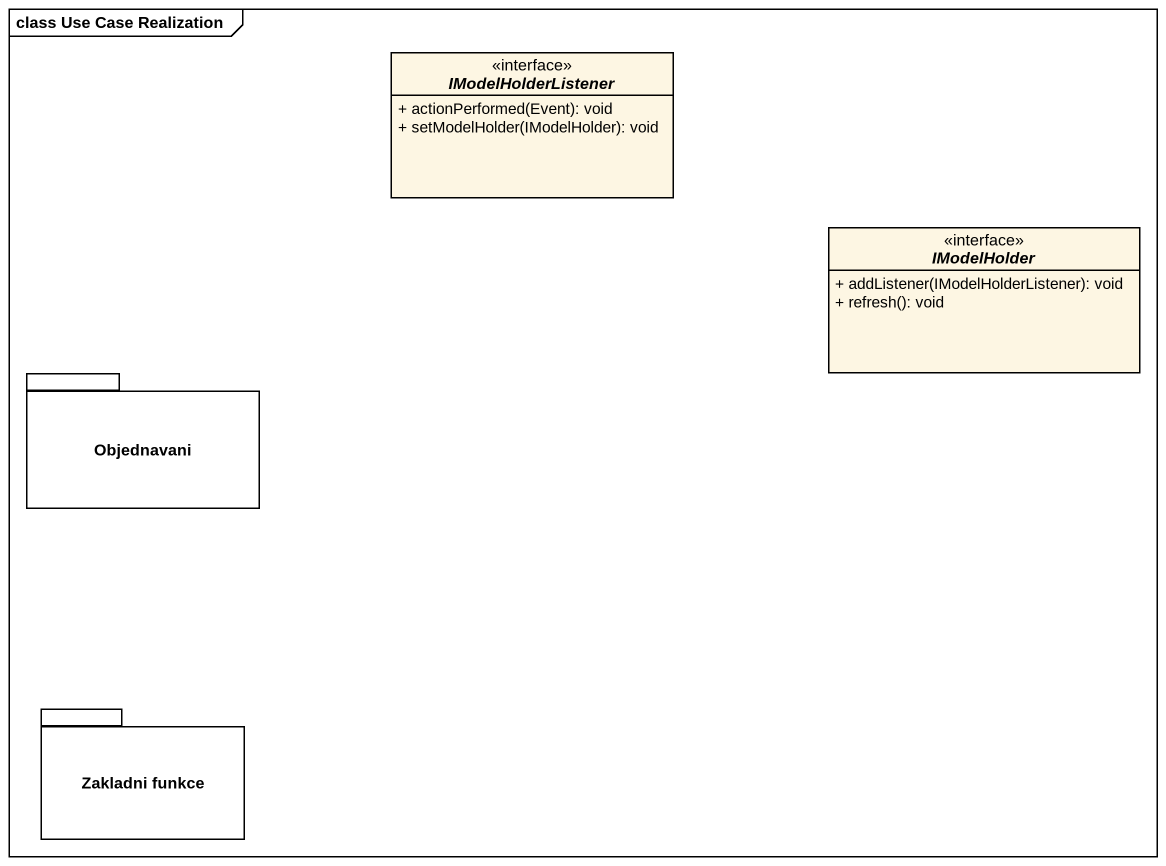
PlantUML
@startuml
mainframe class Use Case Realization
hide circle
hide empty members
skinparam classAttributeIconSize 0
interface IModelHolderListener <<interface>> {
  + actionPerformed(Event): void
  + setModelHolder(IModelHolder): void
}
interface IModelHolder <<interface>> {
  + addListener(IModelHolderListener): void
  + refresh(): void
}
package Objednavani {
}
package "Zakladni funkce" as Zakladni_funkce {
}
@enduml
